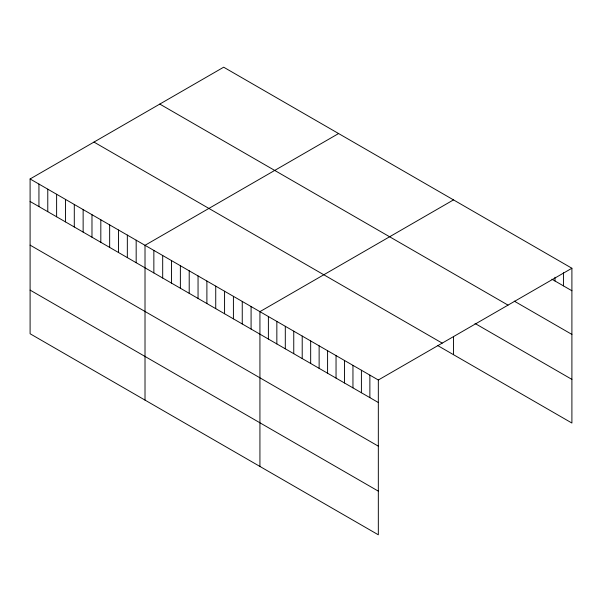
<?xml version="1.0" encoding="UTF-8"?>
<svg xmlns="http://www.w3.org/2000/svg" width="602" height="602" viewBox="0 0 602 602"><rect width="100%" height="100%" fill="white"/><g stroke="black" fill="none" stroke-linecap="round" stroke-linejoin="round"><path stroke-width="0.9" d="M30.1 178.96L378.327 380.005L378.327 534.802L30.1 333.756L30.1 178.96L223.673 67.198L571.9 268.244L571.9 423.04L437.428 345.405M338.587 133.546L145.014 245.307L145.014 400.097M453.502 199.887L259.929 311.648L259.929 466.445M378.327 380.005L571.9 268.244M551.914 279.215L571.9 290.758M514.236 301.12L571.9 334.411M159.793 104.078L508.02 305.124M475.031 323.462L571.9 379.388M93.98 142.08L442.207 343.125M30.1 201.474L378.327 402.52M30.1 245.127L378.327 446.172M30.1 290.104L378.327 491.149M563.442 272.744L563.442 285.875M554.984 277.244L554.984 280.991M453.502 337.225L453.502 354.683M369.869 375.121L369.869 397.636M361.411 370.238L361.411 392.752M352.953 365.354L352.953 387.869M344.494 360.478L344.494 382.985M336.044 355.594L336.044 378.101M327.586 350.71L327.586 373.225M319.128 345.826L319.128 368.341M310.67 340.943L310.67 363.457M302.212 336.059L302.212 358.574M293.753 331.183L293.753 353.69M285.303 326.299L285.303 348.806M276.845 321.415L276.845 343.93M268.387 316.532L268.387 339.046M251.087 306.546L251.087 329.061M242.252 301.444L242.252 323.951M233.41 296.342L233.41 318.849M224.569 291.233L224.569 313.747M215.734 286.131L215.734 308.645M206.892 281.029L206.892 303.543M198.05 275.927L198.05 298.434M189.209 270.825L189.209 293.332M180.374 265.715L180.374 288.23M171.532 260.613L171.532 283.128M162.69 255.511L162.69 278.026M153.856 250.409L153.856 272.917M136.172 240.198L136.172 262.713M127.338 235.096L127.338 257.611M118.496 229.994L118.496 252.509M109.654 224.892L109.654 247.399M100.82 219.79L100.82 242.297M91.978 214.681L91.978 237.196M83.136 209.579L83.136 232.094M74.294 204.477L74.294 226.992M65.46 199.375L65.46 221.882M56.618 194.273L56.618 216.78M47.776 189.163L47.776 211.678M38.942 184.061L38.942 206.576"/></g></svg>
